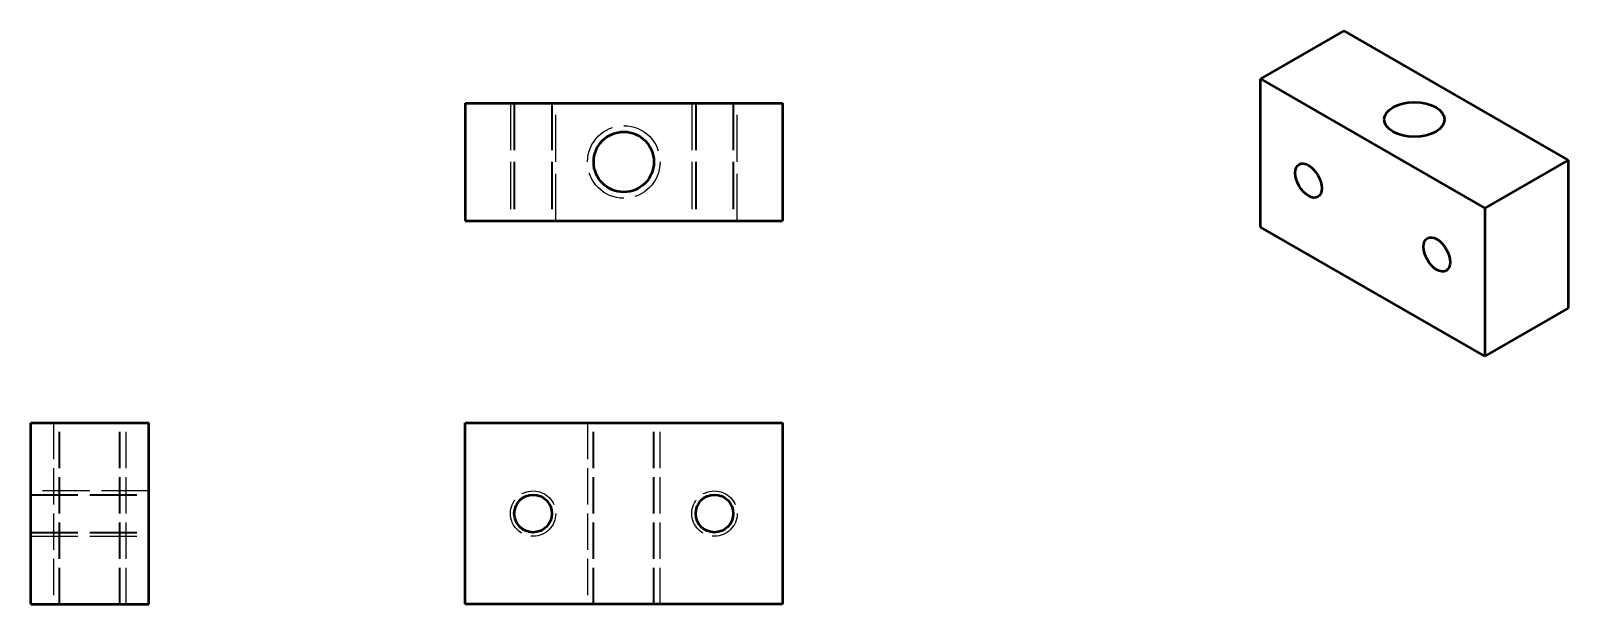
# Model space of a CAD drawing. Header units: millimetres. Extents: x 32 to 201, y 57 to 120.
import ezdxf

# ---------------------------------------------------------------- set-up
doc = ezdxf.new("R2010")
doc.units = ezdxf.units.MM
doc.linetypes.add('DASHED', pattern=[0.2067, 0.1654, -0.0413])
for name, color, linetype, lineweight in [('Hidden (ANSI)', 7, 'DASHED', 35), ('Hidden Narrow (ANSI)', 7, 'DASHED', 25), ('Visible (ANSI)', 7, 'Continuous', 50)]:
    doc.layers.add(name, color=color, linetype=linetype, lineweight=lineweight)

msp = doc.modelspace()

# ---------------------------------------------------------------- linework, layer by layer
at = {"layer": 'Hidden (ANSI)', "ltscale": 31.446541}
for p, q in [((85.2, 112.51), (85.2, 99.51)), ((89.33, 112.51), (89.33, 99.51)), ((105.2, 112.51), (105.2, 99.51)), ((109.33, 112.51), (109.33, 99.51)), ((31.88, 69.31), (44.88, 69.31)), ((31.88, 65.17), (44.88, 65.17))]:
    msp.add_line(p, q, dxfattribs=at)
at = {"layer": 'Hidden (ANSI)', "ltscale": 24.189648}
for p, q in [((35.05, 57.24), (35.05, 77.24)), ((41.7, 57.24), (41.7, 77.24)), ((93.94, 57.24), (93.94, 77.24)), ((100.59, 57.24), (100.59, 77.24))]:
    msp.add_line(p, q, dxfattribs=at)
at = {"layer": 'Hidden Narrow (ANSI)', "ltscale": 31.446541}
for p, q in [((84.77, 112.51), (84.77, 99.51)), ((89.77, 99.51), (89.77, 112.51)), ((104.77, 112.51), (104.77, 99.51)), ((109.77, 99.51), (109.77, 112.51)), ((44.88, 69.74), (31.88, 69.74)), ((31.88, 64.74), (44.88, 64.74))]:
    msp.add_line(p, q, dxfattribs=at)
at = {"layer": 'Hidden Narrow (ANSI)', "ltscale": 24.189648}
for p, q in [((34.38, 77.24), (34.38, 57.24)), ((42.38, 57.24), (42.38, 77.24)), ((93.27, 77.24), (93.27, 57.24)), ((101.27, 57.24), (101.27, 77.24))]:
    msp.add_line(p, q, dxfattribs=at)
at = {"layer": 'Hidden Narrow (ANSI)', "ltscale": 30.397606}
msp.add_circle((97.27, 106.01), 4, dxfattribs=at)
at = {"layer": 'Hidden Narrow (ANSI)', "ltscale": 25.331339}
for centre in [(87.27, 67.24), (107.27, 67.24)]:
    msp.add_circle(centre, 2.5, dxfattribs=at)
at = {"layer": 'Visible (ANSI)'}
for p, q in [((176.67, 120.48), (167.47, 115.18)), ((176.67, 120.48), (201.42, 106.22)), ((167.47, 98.83), (167.47, 115.18)), ((167.47, 115.18), (192.22, 100.93)), ((79.77, 112.51), (79.77, 99.51)), ((79.77, 112.51), (114.77, 112.51)), ((114.77, 112.51), (114.77, 99.51)), ((201.42, 106.22), (192.22, 100.93)), ((201.42, 106.22), (201.42, 89.87)), ((192.22, 100.93), (192.22, 84.58)), ((79.77, 99.51), (114.77, 99.51)), ((192.22, 84.58), (167.47, 98.83)), ((201.42, 89.87), (192.22, 84.58)), ((31.88, 77.24), (44.88, 77.24)), ((31.88, 57.24), (31.88, 77.24)), ((44.88, 57.24), (44.88, 77.24)), ((79.77, 57.24), (79.77, 77.24)), ((79.77, 77.24), (114.77, 77.24)), ((114.77, 77.24), (114.77, 57.24)), ((31.88, 57.24), (44.88, 57.24)), ((114.77, 57.24), (79.77, 57.24))]:
    msp.add_line(p, q, dxfattribs=at)
for centre, radius in [((97.27, 106.01), 3.32), ((87.27, 67.24), 2.07), ((107.27, 67.24), 2.07)]:
    msp.add_circle(centre, radius, dxfattribs=at)
for centre, major_axis, ratio in [((184.45, 110.7), (-3.32, 0), 0.575862), ((172.78, 103.95), (-1.03, 1.79), 0.578093), ((186.92, 95.81), (-1.03, 1.79), 0.578093)]:
    msp.add_ellipse(centre, major_axis=major_axis, ratio=ratio, dxfattribs=at)

doc.saveas('drawing.dxf')
